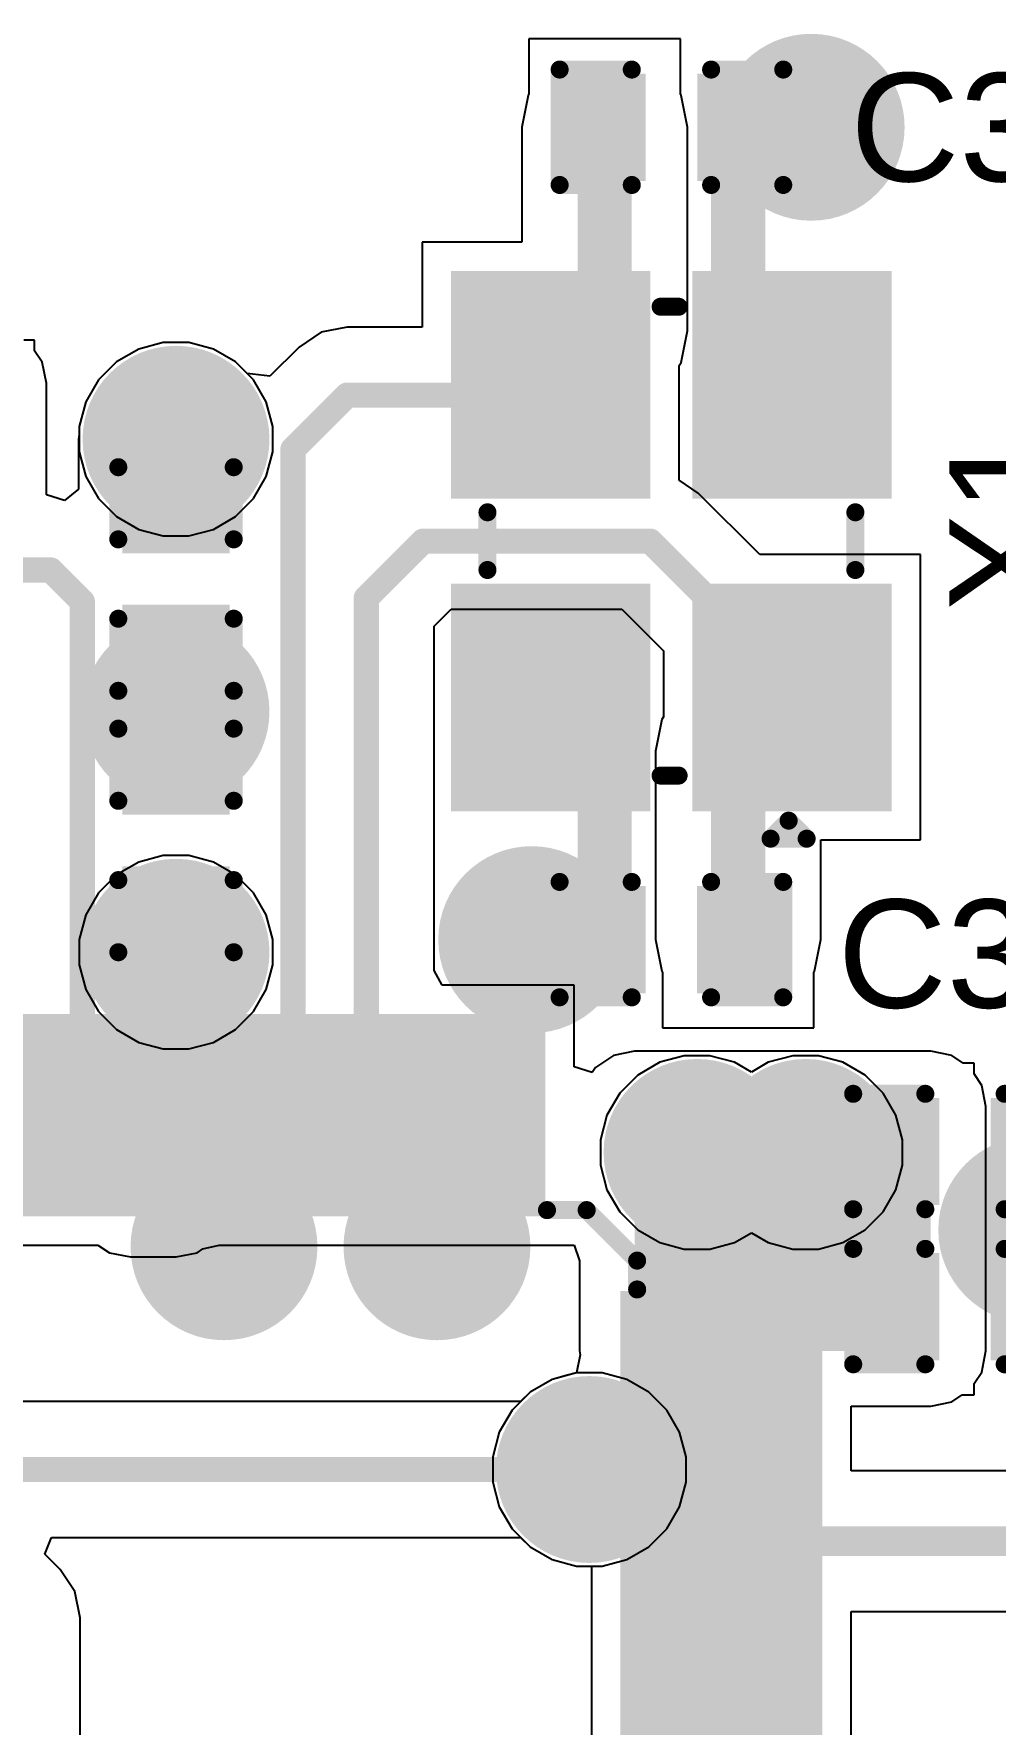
# Model space of a CAD drawing. Header units: inches. Extents: x -0.14 to 3.84, y -0.14 to 3.05.
# Drawn here: x 2.8303 to 3.0969, y 0.7752 to 1.2439 of the extents above; entities that cross this region are included whole.
import ezdxf

# ---------------------------------------------------------------- set-up
doc = ezdxf.new("R2010")
doc.units = ezdxf.units.IN
doc.header["$MEASUREMENT"] = 0
for name, color, linetype in [('Bottom Layer', 5, 'Continuous'), ('Bottom Solder', 6, 'Continuous'), ('Ground Layer', 76, 'Continuous'), ('Power Layer', 16, 'Continuous'), ('Top Layer', 1, 'Continuous'), ('Top Overlay', 2, 'Continuous'), ('Top Paste', 8, 'Continuous'), ('Top Solder', 216, 'Continuous'), ('Via Holes', 16, 'Continuous')]:
    doc.layers.add(name, color=color, linetype=linetype)
doc.styles.add('Arial', font='', dxfattribs={"height": 0.2})
doc.styles.get('Arial').set_extended_font_data('Arial')

# ---------------------------------------------------------------- blocks, each defined once
blk = doc.blocks.new('48_LQFP__7_7__6')
at = {"layer": 'Top Layer'}
for points in [[(-0.02323, 0.19134), (-0.02323, 0.14331), (-0.03583, 0.14331), (-0.03583, 0.19134)], [(-0.00354, 0.19134), (-0.00354, 0.14331), (-0.01614, 0.14331), (-0.01614, 0.19134)], [(0.01614, 0.19134), (0.01614, 0.14331), (0.00354, 0.14331), (0.00354, 0.19134)], [(0.03583, 0.19134), (0.03583, 0.14331), (0.02323, 0.14331), (0.02323, 0.19134)], [(0.05551, 0.19134), (0.05551, 0.14331), (0.04291, 0.14331), (0.04291, 0.19134)], [(0.0752, 0.19134), (0.0752, 0.14331), (0.0626, 0.14331), (0.0626, 0.19134)], [(0.09488, 0.19134), (0.09488, 0.14331), (0.08228, 0.14331), (0.08228, 0.19134)], [(0.11457, 0.19134), (0.11457, 0.14331), (0.10197, 0.14331), (0.10197, 0.19134)], [(0.19134, 0.11457), (0.19134, 0.10197), (0.14331, 0.10197), (0.14331, 0.11457)], [(0.19134, 0.09488), (0.19134, 0.08228), (0.14331, 0.08228), (0.14331, 0.09488)], [(0.19134, 0.0752), (0.19134, 0.0626), (0.14331, 0.0626), (0.14331, 0.0752)], [(0.19134, 0.05551), (0.19134, 0.04291), (0.14331, 0.04291), (0.14331, 0.05551)], [(0.19134, 0.03583), (0.19134, 0.02323), (0.14331, 0.02323), (0.14331, 0.03583)], [(0.19134, 0.01614), (0.19134, 0.00354), (0.14331, 0.00354), (0.14331, 0.01614)]]:
    blk.add_hatch(color=1, dxfattribs=at).paths.add_polyline_path(points)
at = {"layer": 'Top Paste'}
for points in [[(-0.02323, 0.19134), (-0.02323, 0.14331), (-0.03583, 0.14331), (-0.03583, 0.19134)], [(-0.00354, 0.19134), (-0.00354, 0.14331), (-0.01614, 0.14331), (-0.01614, 0.19134)], [(0.01614, 0.19134), (0.01614, 0.14331), (0.00354, 0.14331), (0.00354, 0.19134)], [(0.03583, 0.19134), (0.03583, 0.14331), (0.02323, 0.14331), (0.02323, 0.19134)], [(0.05551, 0.19134), (0.05551, 0.14331), (0.04291, 0.14331), (0.04291, 0.19134)], [(0.0752, 0.19134), (0.0752, 0.14331), (0.0626, 0.14331), (0.0626, 0.19134)], [(0.09488, 0.19134), (0.09488, 0.14331), (0.08228, 0.14331), (0.08228, 0.19134)], [(0.11457, 0.19134), (0.11457, 0.14331), (0.10197, 0.14331), (0.10197, 0.19134)], [(0.19134, 0.11457), (0.19134, 0.10197), (0.14331, 0.10197), (0.14331, 0.11457)], [(0.19134, 0.09488), (0.19134, 0.08228), (0.14331, 0.08228), (0.14331, 0.09488)], [(0.19134, 0.0752), (0.19134, 0.0626), (0.14331, 0.0626), (0.14331, 0.0752)], [(0.19134, 0.05551), (0.19134, 0.04291), (0.14331, 0.04291), (0.14331, 0.05551)], [(0.19134, 0.03583), (0.19134, 0.02323), (0.14331, 0.02323), (0.14331, 0.03583)], [(0.19134, 0.01614), (0.19134, 0.00354), (0.14331, 0.00354), (0.14331, 0.01614)]]:
    blk.add_hatch(color=8, dxfattribs=at).paths.add_polyline_path(points)
at = {"layer": 'Top Solder'}
for points in [[(-0.01923, 0.19534), (-0.01923, 0.13931), (-0.03983, 0.13931), (-0.03983, 0.19534)], [(0.00046, 0.19534), (0.00046, 0.13931), (-0.02014, 0.13931), (-0.02014, 0.19534)], [(0.02014, 0.19534), (0.02014, 0.13931), (-0.00046, 0.13931), (-0.00046, 0.19534)], [(0.03983, 0.19534), (0.03983, 0.13931), (0.01923, 0.13931), (0.01923, 0.19534)], [(0.05951, 0.19534), (0.05951, 0.13931), (0.03891, 0.13931), (0.03891, 0.19534)], [(0.0792, 0.19534), (0.0792, 0.13931), (0.0586, 0.13931), (0.0586, 0.19534)], [(0.09888, 0.19534), (0.09888, 0.13931), (0.07828, 0.13931), (0.07828, 0.19534)], [(0.11857, 0.19534), (0.11857, 0.13931), (0.09797, 0.13931), (0.09797, 0.19534)], [(0.19534, 0.11857), (0.19534, 0.09797), (0.13931, 0.09797), (0.13931, 0.11857)], [(0.19534, 0.09888), (0.19534, 0.07828), (0.13931, 0.07828), (0.13931, 0.09888)], [(0.19534, 0.0792), (0.19534, 0.0586), (0.13931, 0.0586), (0.13931, 0.0792)], [(0.19534, 0.05951), (0.19534, 0.03891), (0.13931, 0.03891), (0.13931, 0.05951)], [(0.19534, 0.03983), (0.19534, 0.01923), (0.13931, 0.01923), (0.13931, 0.03983)], [(0.19534, 0.02014), (0.19534, -0.00046), (0.13931, -0.00046), (0.13931, 0.02014)], [(0.19534, 0.00046), (0.19534, -0.02014), (0.13931, -0.02014), (0.13931, 0.00046)]]:
    blk.add_hatch(color=216, dxfattribs=at).paths.add_polyline_path(points)
at = {"layer": 'Top Overlay', "const_width": 0.005}
for points in [[(0.119, 0.141), (0.13, 0.141)], [(0.13, 0.141), (0.144, 0.127)], [(0.144, 0.119), (0.144, 0.127)]]:
    blk.add_lwpolyline(points, dxfattribs=at)
at = {"layer": 'Top Overlay', "const_width": 0.0025}
for points in [[(0.11775, 0.141, 1), (0.12025, 0.141, 1)], [(0.12875, 0.141, 1), (0.13125, 0.141, 1)], [(0.12875, 0.141, 1), (0.13125, 0.141, 1)], [(0.14275, 0.127, 1), (0.14525, 0.127, 1)], [(0.14275, 0.127, 1), (0.14525, 0.127, 1)], [(0.14275, 0.119, 1), (0.14525, 0.119, 1)]]:
    blk.add_lwpolyline(points, format="xyb", close=True, dxfattribs=at)
blk = doc.blocks.new('S3224576121060__22')
at = {"layer": 'Top Layer'}
for points in [[(-0.07087, 0.05709), (-0.01575, 0.05709), (-0.01575, 0.00984), (-0.07087, 0.00984)], [(0.01575, 0.05709), (0.07087, 0.05709), (0.07087, 0.00984), (0.01575, 0.00984)], [(-0.07087, -0.00984), (-0.01575, -0.00984), (-0.01575, -0.05709), (-0.07087, -0.05709)], [(0.01575, -0.00984), (0.07087, -0.00984), (0.07087, -0.05709), (0.01575, -0.05709)]]:
    blk.add_hatch(color=1, dxfattribs=at).paths.add_polyline_path(points)
at = {"layer": 'Top Paste'}
for points in [[(-0.07087, 0.05709), (-0.01575, 0.05709), (-0.01575, 0.00984), (-0.07087, 0.00984)], [(0.01575, 0.05709), (0.07087, 0.05709), (0.07087, 0.00984), (0.01575, 0.00984)], [(-0.07087, -0.00984), (-0.01575, -0.00984), (-0.01575, -0.05709), (-0.07087, -0.05709)], [(0.01575, -0.00984), (0.07087, -0.00984), (0.07087, -0.05709), (0.01575, -0.05709)]]:
    blk.add_hatch(color=8, dxfattribs=at).paths.add_polyline_path(points)
at = {"layer": 'Top Solder'}
for points in [[(-0.07487, 0.06109), (-0.01175, 0.06109), (-0.01175, 0.00584), (-0.07487, 0.00584)], [(0.01175, 0.06109), (0.07487, 0.06109), (0.07487, 0.00584), (0.01175, 0.00584)], [(-0.07487, -0.00584), (-0.01175, -0.00584), (-0.01175, -0.06109), (-0.07487, -0.06109)], [(0.01175, -0.00584), (0.07487, -0.00584), (0.07487, -0.06109), (0.01175, -0.06109)]]:
    blk.add_hatch(color=216, dxfattribs=at).paths.add_polyline_path(points)
at = {"layer": 'Top Overlay', "const_width": 0.005}
for points in [[(-0.008, 0.051), (0.008, 0.051)], [(-0.065, 0.003), (-0.065, -0.002)], [(0.065, 0.003), (0.065, -0.002)], [(-0.0825, -0.0275), (-0.0825, -0.0375)], [(-0.0825, -0.0275), (-0.0775, -0.0325)], [(-0.0775, -0.0325), (-0.0825, -0.0375)], [(-0.008, -0.051), (0.008, -0.051)]]:
    blk.add_lwpolyline(points, dxfattribs=at)
at = {"layer": 'Top Overlay', "const_width": 0.0025}
for points in [[(-0.00925, 0.051, 1), (-0.00675, 0.051, 1)], [(0.00675, 0.051, 1), (0.00925, 0.051, 1)], [(-0.06625, 0.003, 1), (-0.06375, 0.003, 1)], [(0.06375, 0.003, 1), (0.06625, 0.003, 1)], [(-0.06625, -0.002, 1), (-0.06375, -0.002, 1)], [(0.06375, -0.002, 1), (0.06625, -0.002, 1)], [(-0.08375, -0.0275, 1), (-0.08125, -0.0275, 1)], [(-0.08375, -0.0275, 1), (-0.08125, -0.0275, 1)], [(-0.07875, -0.0325, 1), (-0.07625, -0.0325, 1)], [(-0.07875, -0.0325, 1), (-0.07625, -0.0325, 1)], [(-0.08375, -0.0375, 1), (-0.08125, -0.0375, 1)], [(-0.08375, -0.0375, 1), (-0.08125, -0.0375, 1)], [(-0.00925, -0.051, 1), (-0.00675, -0.051, 1)], [(0.00675, -0.051, 1), (0.00925, -0.051, 1)]]:
    blk.add_lwpolyline(points, format="xyb", close=True, dxfattribs=at)
blk = doc.blocks.new('C___0402_135')
at = {"layer": 'Top Layer'}
for points in [[(-0.0275, -0.0125), (-0.0275, 0.0125), (-0.0095, 0.0125), (-0.0095, -0.0125)], [(0.0095, -0.0125), (0.0095, 0.0125), (0.0275, 0.0125), (0.0275, -0.0125)]]:
    blk.add_hatch(color=1, dxfattribs=at).paths.add_polyline_path(points)
at = {"layer": 'Top Paste'}
for points in [[(-0.0275, -0.0125), (-0.0275, 0.0125), (-0.0095, 0.0125), (-0.0095, -0.0125)], [(0.0095, -0.0125), (0.0095, 0.0125), (0.0275, 0.0125), (0.0275, -0.0125)]]:
    blk.add_hatch(color=8, dxfattribs=at).paths.add_polyline_path(points)
at = {"layer": 'Top Solder'}
for points in [[(-0.02986, -0.01486), (-0.02986, 0.01486), (-0.00714, 0.01486), (-0.00714, -0.01486)], [(0.00714, -0.01486), (0.00714, 0.01486), (0.02986, 0.01486), (0.02986, -0.01486)]]:
    blk.add_hatch(color=216, dxfattribs=at).paths.add_polyline_path(points)
at = {"layer": 'Top Overlay', "const_width": 0.005}
for points in [[(-0.011, 0.016), (-0.031, 0.016)], [(-0.031, 0.016), (-0.031, -0.016)], [(0.031, 0.016), (0.011, 0.016)], [(0.031, 0.016), (0.031, -0.016)], [(-0.011, -0.016), (-0.031, -0.016)], [(0.031, -0.016), (0.011, -0.016)]]:
    blk.add_lwpolyline(points, dxfattribs=at)
at = {"layer": 'Top Overlay', "const_width": 0.0025}
for points in [[(-0.03225, 0.016, 1), (-0.02975, 0.016, 1)], [(-0.03225, 0.016, 1), (-0.02975, 0.016, 1)], [(-0.01225, 0.016, 1), (-0.00975, 0.016, 1)], [(0.00975, 0.016, 1), (0.01225, 0.016, 1)], [(0.02975, 0.016, 1), (0.03225, 0.016, 1)], [(0.02975, 0.016, 1), (0.03225, 0.016, 1)], [(-0.03225, -0.016, 1), (-0.02975, -0.016, 1)], [(-0.03225, -0.016, 1), (-0.02975, -0.016, 1)], [(-0.01225, -0.016, 1), (-0.00975, -0.016, 1)], [(0.00975, -0.016, 1), (0.01225, -0.016, 1)], [(0.02975, -0.016, 1), (0.03225, -0.016, 1)], [(0.02975, -0.016, 1), (0.03225, -0.016, 1)]]:
    blk.add_lwpolyline(points, format="xyb", close=True, dxfattribs=at)
blk = doc.blocks.new('C___0402_136')
at = {"layer": 'Top Layer'}
for points in [[(-0.0275, -0.0125), (-0.0275, 0.0125), (-0.0095, 0.0125), (-0.0095, -0.0125)], [(0.0095, -0.0125), (0.0095, 0.0125), (0.0275, 0.0125), (0.0275, -0.0125)]]:
    blk.add_hatch(color=1, dxfattribs=at).paths.add_polyline_path(points)
at = {"layer": 'Top Paste'}
for points in [[(-0.0275, -0.0125), (-0.0275, 0.0125), (-0.0095, 0.0125), (-0.0095, -0.0125)], [(0.0095, -0.0125), (0.0095, 0.0125), (0.0275, 0.0125), (0.0275, -0.0125)]]:
    blk.add_hatch(color=8, dxfattribs=at).paths.add_polyline_path(points)
at = {"layer": 'Top Solder'}
for points in [[(-0.02986, -0.01486), (-0.02986, 0.01486), (-0.00714, 0.01486), (-0.00714, -0.01486)], [(0.00714, -0.01486), (0.00714, 0.01486), (0.02986, 0.01486), (0.02986, -0.01486)]]:
    blk.add_hatch(color=216, dxfattribs=at).paths.add_polyline_path(points)
at = {"layer": 'Top Overlay', "const_width": 0.005}
for points in [[(-0.031, 0.016), (-0.011, 0.016)], [(-0.031, -0.016), (-0.031, 0.016)], [(0.011, 0.016), (0.031, 0.016)], [(0.031, -0.016), (0.031, 0.016)], [(-0.031, -0.016), (-0.011, -0.016)], [(0.011, -0.016), (0.031, -0.016)]]:
    blk.add_lwpolyline(points, dxfattribs=at)
at = {"layer": 'Top Overlay', "const_width": 0.0025}
for points in [[(-0.03225, 0.016, 1), (-0.02975, 0.016, 1)], [(-0.03225, 0.016, 1), (-0.02975, 0.016, 1)], [(-0.01225, 0.016, 1), (-0.00975, 0.016, 1)], [(0.00975, 0.016, 1), (0.01225, 0.016, 1)], [(0.02975, 0.016, 1), (0.03225, 0.016, 1)], [(0.02975, 0.016, 1), (0.03225, 0.016, 1)], [(-0.03225, -0.016, 1), (-0.02975, -0.016, 1)], [(-0.03225, -0.016, 1), (-0.02975, -0.016, 1)], [(-0.01225, -0.016, 1), (-0.00975, -0.016, 1)], [(0.00975, -0.016, 1), (0.01225, -0.016, 1)], [(0.02975, -0.016, 1), (0.03225, -0.016, 1)], [(0.02975, -0.016, 1), (0.03225, -0.016, 1)]]:
    blk.add_lwpolyline(points, format="xyb", close=True, dxfattribs=at)
blk = doc.blocks.new('C___0402_139')
at = {"layer": 'Top Layer'}
for points in [[(-0.0275, -0.0125), (-0.0275, 0.0125), (-0.0095, 0.0125), (-0.0095, -0.0125)], [(0.0095, -0.0125), (0.0095, 0.0125), (0.0275, 0.0125), (0.0275, -0.0125)]]:
    blk.add_hatch(color=1, dxfattribs=at).paths.add_polyline_path(points)
at = {"layer": 'Top Paste'}
for points in [[(-0.0275, -0.0125), (-0.0275, 0.0125), (-0.0095, 0.0125), (-0.0095, -0.0125)], [(0.0095, -0.0125), (0.0095, 0.0125), (0.0275, 0.0125), (0.0275, -0.0125)]]:
    blk.add_hatch(color=8, dxfattribs=at).paths.add_polyline_path(points)
at = {"layer": 'Top Solder'}
for points in [[(-0.02986, -0.01486), (-0.02986, 0.01486), (-0.00714, 0.01486), (-0.00714, -0.01486)], [(0.00714, -0.01486), (0.00714, 0.01486), (0.02986, 0.01486), (0.02986, -0.01486)]]:
    blk.add_hatch(color=216, dxfattribs=at).paths.add_polyline_path(points)
at = {"layer": 'Top Overlay', "const_width": 0.005}
for points in [[(-0.031, -0.016), (-0.031, 0.016)], [(-0.011, 0.016), (-0.031, 0.016)], [(0.031, 0.016), (0.011, 0.016)], [(0.031, -0.016), (0.031, 0.016)], [(-0.011, -0.016), (-0.031, -0.016)], [(0.031, -0.016), (0.011, -0.016)]]:
    blk.add_lwpolyline(points, dxfattribs=at)
at = {"layer": 'Top Overlay', "const_width": 0.0025}
for points in [[(-0.03225, 0.016, 1), (-0.02975, 0.016, 1)], [(-0.03225, 0.016, 1), (-0.02975, 0.016, 1)], [(-0.01225, 0.016, 1), (-0.00975, 0.016, 1)], [(0.00975, 0.016, 1), (0.01225, 0.016, 1)], [(0.02975, 0.016, 1), (0.03225, 0.016, 1)], [(0.02975, 0.016, 1), (0.03225, 0.016, 1)], [(-0.03225, -0.016, 1), (-0.02975, -0.016, 1)], [(-0.03225, -0.016, 1), (-0.02975, -0.016, 1)], [(-0.01225, -0.016, 1), (-0.00975, -0.016, 1)], [(0.00975, -0.016, 1), (0.01225, -0.016, 1)], [(0.02975, -0.016, 1), (0.03225, -0.016, 1)], [(0.02975, -0.016, 1), (0.03225, -0.016, 1)]]:
    blk.add_lwpolyline(points, format="xyb", close=True, dxfattribs=at)
blk = doc.blocks.new('C___0402_140')
at = {"layer": 'Top Layer'}
for points in [[(-0.0275, -0.0125), (-0.0275, 0.0125), (-0.0095, 0.0125), (-0.0095, -0.0125)], [(0.0095, -0.0125), (0.0095, 0.0125), (0.0275, 0.0125), (0.0275, -0.0125)]]:
    blk.add_hatch(color=1, dxfattribs=at).paths.add_polyline_path(points)
at = {"layer": 'Top Paste'}
for points in [[(-0.0275, -0.0125), (-0.0275, 0.0125), (-0.0095, 0.0125), (-0.0095, -0.0125)], [(0.0095, -0.0125), (0.0095, 0.0125), (0.0275, 0.0125), (0.0275, -0.0125)]]:
    blk.add_hatch(color=8, dxfattribs=at).paths.add_polyline_path(points)
at = {"layer": 'Top Solder'}
for points in [[(-0.02986, -0.01486), (-0.02986, 0.01486), (-0.00714, 0.01486), (-0.00714, -0.01486)], [(0.00714, -0.01486), (0.00714, 0.01486), (0.02986, 0.01486), (0.02986, -0.01486)]]:
    blk.add_hatch(color=216, dxfattribs=at).paths.add_polyline_path(points)
at = {"layer": 'Top Overlay', "const_width": 0.005}
for points in [[(-0.031, 0.016), (-0.011, 0.016)], [(-0.031, 0.016), (-0.031, -0.016)], [(0.011, 0.016), (0.031, 0.016)], [(0.031, 0.016), (0.031, -0.016)], [(-0.031, -0.016), (-0.011, -0.016)], [(0.011, -0.016), (0.031, -0.016)]]:
    blk.add_lwpolyline(points, dxfattribs=at)
at = {"layer": 'Top Overlay', "const_width": 0.0025}
for points in [[(-0.03225, 0.016, 1), (-0.02975, 0.016, 1)], [(-0.03225, 0.016, 1), (-0.02975, 0.016, 1)], [(-0.01225, 0.016, 1), (-0.00975, 0.016, 1)], [(0.00975, 0.016, 1), (0.01225, 0.016, 1)], [(0.02975, 0.016, 1), (0.03225, 0.016, 1)], [(0.02975, 0.016, 1), (0.03225, 0.016, 1)], [(-0.03225, -0.016, 1), (-0.02975, -0.016, 1)], [(-0.03225, -0.016, 1), (-0.02975, -0.016, 1)], [(-0.01225, -0.016, 1), (-0.00975, -0.016, 1)], [(0.00975, -0.016, 1), (0.01225, -0.016, 1)], [(0.02975, -0.016, 1), (0.03225, -0.016, 1)], [(0.02975, -0.016, 1), (0.03225, -0.016, 1)]]:
    blk.add_lwpolyline(points, format="xyb", close=True, dxfattribs=at)
blk = doc.blocks.new('C___0402_141')
at = {"layer": 'Top Layer'}
for points in [[(-0.0275, -0.0125), (-0.0275, 0.0125), (-0.0095, 0.0125), (-0.0095, -0.0125)], [(0.0095, -0.0125), (0.0095, 0.0125), (0.0275, 0.0125), (0.0275, -0.0125)]]:
    blk.add_hatch(color=1, dxfattribs=at).paths.add_polyline_path(points)
at = {"layer": 'Top Paste'}
for points in [[(-0.0275, -0.0125), (-0.0275, 0.0125), (-0.0095, 0.0125), (-0.0095, -0.0125)], [(0.0095, -0.0125), (0.0095, 0.0125), (0.0275, 0.0125), (0.0275, -0.0125)]]:
    blk.add_hatch(color=8, dxfattribs=at).paths.add_polyline_path(points)
at = {"layer": 'Top Solder'}
for points in [[(-0.02986, -0.01486), (-0.02986, 0.01486), (-0.00714, 0.01486), (-0.00714, -0.01486)], [(0.00714, -0.01486), (0.00714, 0.01486), (0.02986, 0.01486), (0.02986, -0.01486)]]:
    blk.add_hatch(color=216, dxfattribs=at).paths.add_polyline_path(points)
at = {"layer": 'Top Overlay', "const_width": 0.005}
for points in [[(-0.031, 0.016), (-0.031, -0.016)], [(-0.011, 0.016), (-0.031, 0.016)], [(0.031, 0.016), (0.011, 0.016)], [(0.031, 0.016), (0.031, -0.016)], [(-0.011, -0.016), (-0.031, -0.016)], [(0.031, -0.016), (0.011, -0.016)]]:
    blk.add_lwpolyline(points, dxfattribs=at)
at = {"layer": 'Top Overlay', "const_width": 0.0025}
for points in [[(-0.03225, 0.016, 1), (-0.02975, 0.016, 1)], [(-0.03225, 0.016, 1), (-0.02975, 0.016, 1)], [(-0.01225, 0.016, 1), (-0.00975, 0.016, 1)], [(0.00975, 0.016, 1), (0.01225, 0.016, 1)], [(0.02975, 0.016, 1), (0.03225, 0.016, 1)], [(0.02975, 0.016, 1), (0.03225, 0.016, 1)], [(-0.03225, -0.016, 1), (-0.02975, -0.016, 1)], [(-0.03225, -0.016, 1), (-0.02975, -0.016, 1)], [(-0.01225, -0.016, 1), (-0.00975, -0.016, 1)], [(0.00975, -0.016, 1), (0.01225, -0.016, 1)], [(0.02975, -0.016, 1), (0.03225, -0.016, 1)], [(0.02975, -0.016, 1), (0.03225, -0.016, 1)]]:
    blk.add_lwpolyline(points, format="xyb", close=True, dxfattribs=at)
blk = doc.blocks.new('C___0402_142')
at = {"layer": 'Top Layer'}
for points in [[(-0.0275, -0.0125), (-0.0275, 0.0125), (-0.0095, 0.0125), (-0.0095, -0.0125)], [(0.0095, -0.0125), (0.0095, 0.0125), (0.0275, 0.0125), (0.0275, -0.0125)]]:
    blk.add_hatch(color=1, dxfattribs=at).paths.add_polyline_path(points)
at = {"layer": 'Top Paste'}
for points in [[(-0.0275, -0.0125), (-0.0275, 0.0125), (-0.0095, 0.0125), (-0.0095, -0.0125)], [(0.0095, -0.0125), (0.0095, 0.0125), (0.0275, 0.0125), (0.0275, -0.0125)]]:
    blk.add_hatch(color=8, dxfattribs=at).paths.add_polyline_path(points)
at = {"layer": 'Top Solder'}
for points in [[(-0.02986, -0.01486), (-0.02986, 0.01486), (-0.00714, 0.01486), (-0.00714, -0.01486)], [(0.00714, -0.01486), (0.00714, 0.01486), (0.02986, 0.01486), (0.02986, -0.01486)]]:
    blk.add_hatch(color=216, dxfattribs=at).paths.add_polyline_path(points)
at = {"layer": 'Top Overlay', "const_width": 0.005}
for points in [[(-0.031, 0.016), (-0.031, -0.016)], [(-0.011, 0.016), (-0.031, 0.016)], [(0.031, 0.016), (0.011, 0.016)], [(0.031, 0.016), (0.031, -0.016)], [(-0.011, -0.016), (-0.031, -0.016)], [(0.031, -0.016), (0.011, -0.016)]]:
    blk.add_lwpolyline(points, dxfattribs=at)
at = {"layer": 'Top Overlay', "const_width": 0.0025}
for points in [[(-0.03225, 0.016, 1), (-0.02975, 0.016, 1)], [(-0.03225, 0.016, 1), (-0.02975, 0.016, 1)], [(-0.01225, 0.016, 1), (-0.00975, 0.016, 1)], [(0.00975, 0.016, 1), (0.01225, 0.016, 1)], [(0.02975, 0.016, 1), (0.03225, 0.016, 1)], [(0.02975, 0.016, 1), (0.03225, 0.016, 1)], [(-0.03225, -0.016, 1), (-0.02975, -0.016, 1)], [(-0.03225, -0.016, 1), (-0.02975, -0.016, 1)], [(-0.01225, -0.016, 1), (-0.00975, -0.016, 1)], [(0.00975, -0.016, 1), (0.01225, -0.016, 1)], [(0.02975, -0.016, 1), (0.03225, -0.016, 1)], [(0.02975, -0.016, 1), (0.03225, -0.016, 1)]]:
    blk.add_lwpolyline(points, format="xyb", close=True, dxfattribs=at)

msp = doc.modelspace()

# ---------------------------------------------------------------- hatches: boundary and pattern name
at = {"layer": 'Bottom Layer'}
h = msp.add_hatch(color=5, dxfattribs=at)
edge = h.paths.add_edge_path()
edge.add_arc((3.04585, 1.218), 0.01181, 0, 360)
h = msp.add_hatch(color=5, dxfattribs=at)
edge = h.paths.add_edge_path()
edge.add_arc((2.86974, 1.13149), 0.01181, 0, 360)
h = msp.add_hatch(color=5, dxfattribs=at)
edge = h.paths.add_edge_path()
edge.add_arc((2.86974, 1.056), 0.01181, 0, 360)
h = msp.add_hatch(color=5, dxfattribs=at)
edge = h.paths.add_edge_path()
edge.add_arc((2.96836, 0.99275), 0.01181, 0, 360)
h = msp.add_hatch(color=5, dxfattribs=at)
edge = h.paths.add_edge_path()
edge.add_arc((2.86974, 0.98925), 0.01181, 0, 360)
h = msp.add_hatch(color=5, dxfattribs=at)
edge = h.paths.add_edge_path()
edge.add_arc((3.01421, 0.93375), 0.01181, 0, 360)
h = msp.add_hatch(color=5, dxfattribs=at)
edge = h.paths.add_edge_path()
edge.add_arc((3.04432, 0.93375), 0.01181, 0, 360)
h = msp.add_hatch(color=5, dxfattribs=at)
edge = h.paths.add_edge_path()
edge.add_arc((3.10701, 0.91224), 0.01181, 0, 360)
h = msp.add_hatch(color=5, dxfattribs=at)
edge = h.paths.add_edge_path()
edge.add_arc((2.88304, 0.90759), 0.01181, 0, 360)
h = msp.add_hatch(color=5, dxfattribs=at)
edge = h.paths.add_edge_path()
edge.add_arc((2.94209, 0.90759), 0.01181, 0, 360)
h = msp.add_hatch(color=5, dxfattribs=at)
edge = h.paths.add_edge_path()
edge.add_arc((2.98435, 0.84583), 0.01181, 0, 360)
at = {"layer": 'Bottom Solder'}
h = msp.add_hatch(color=6, dxfattribs=at)
edge = h.paths.add_edge_path()
edge.add_arc((3.04585, 1.218), 0.01581, 0, 360)
h = msp.add_hatch(color=6, dxfattribs=at)
edge = h.paths.add_edge_path()
edge.add_arc((2.86974, 1.13149), 0.01581, 0, 360)
h = msp.add_hatch(color=6, dxfattribs=at)
edge = h.paths.add_edge_path()
edge.add_arc((2.86974, 1.056), 0.01581, 0, 360)
h = msp.add_hatch(color=6, dxfattribs=at)
edge = h.paths.add_edge_path()
edge.add_arc((2.96836, 0.99275), 0.01581, 0, 360)
h = msp.add_hatch(color=6, dxfattribs=at)
edge = h.paths.add_edge_path()
edge.add_arc((2.86974, 0.98925), 0.01581, 0, 360)
h = msp.add_hatch(color=6, dxfattribs=at)
edge = h.paths.add_edge_path()
edge.add_arc((3.01421, 0.93375), 0.01581, 0, 360)
h = msp.add_hatch(color=6, dxfattribs=at)
edge = h.paths.add_edge_path()
edge.add_arc((3.04432, 0.93375), 0.01581, 0, 360)
h = msp.add_hatch(color=6, dxfattribs=at)
edge = h.paths.add_edge_path()
edge.add_arc((3.10701, 0.91224), 0.01581, 0, 360)
h = msp.add_hatch(color=6, dxfattribs=at)
edge = h.paths.add_edge_path()
edge.add_arc((2.88304, 0.90759), 0.01581, 0, 360)
h = msp.add_hatch(color=6, dxfattribs=at)
edge = h.paths.add_edge_path()
edge.add_arc((2.94209, 0.90759), 0.01581, 0, 360)
h = msp.add_hatch(color=6, dxfattribs=at)
edge = h.paths.add_edge_path()
edge.add_arc((2.98435, 0.84583), 0.01581, 0, 360)
at = {"layer": 'Ground Layer'}
h = msp.add_hatch(color=76, dxfattribs=at)
edge = h.paths.add_edge_path()
edge.add_arc((2.86974, 1.13149), 0.02591, 0, 360)
h = msp.add_hatch(color=76, dxfattribs=at)
edge = h.paths.add_edge_path()
edge.add_arc((2.86974, 0.98925), 0.02591, 0, 360)
h = msp.add_hatch(color=76, dxfattribs=at)
edge = h.paths.add_edge_path()
edge.add_arc((3.01421, 0.93375), 0.02591, 0, 360)
h = msp.add_hatch(color=76, dxfattribs=at)
edge = h.paths.add_edge_path()
edge.add_arc((3.04432, 0.93375), 0.02591, 0, 360)
h = msp.add_hatch(color=76, dxfattribs=at)
edge = h.paths.add_edge_path()
edge.add_arc((2.98435, 0.84583), 0.02591, 0, 360)
at = {"layer": 'Power Layer'}
h = msp.add_hatch(color=16, dxfattribs=at)
edge = h.paths.add_edge_path()
edge.add_arc((3.04585, 1.218), 0.02591, 0, 360)
h = msp.add_hatch(color=16, dxfattribs=at)
edge = h.paths.add_edge_path()
edge.add_arc((2.86974, 1.056), 0.02591, 0, 360)
h = msp.add_hatch(color=16, dxfattribs=at)
edge = h.paths.add_edge_path()
edge.add_arc((2.96836, 0.99275), 0.02591, 0, 360)
h = msp.add_hatch(color=16, dxfattribs=at)
edge = h.paths.add_edge_path()
edge.add_arc((3.10701, 0.91224), 0.02591, 0, 360)
h = msp.add_hatch(color=16, dxfattribs=at)
edge = h.paths.add_edge_path()
edge.add_arc((2.88304, 0.90759), 0.02591, 0, 360)
h = msp.add_hatch(color=16, dxfattribs=at)
edge = h.paths.add_edge_path()
edge.add_arc((2.94209, 0.90759), 0.02591, 0, 360)
h = msp.add_hatch(color=16, dxfattribs=at)
edge = h.paths.add_edge_path()
edge.add_arc((2.98435, 0.84583), 0.02591, 0, 360)
at = {"layer": 'Top Layer'}
for points in [[(3.01661, 1.22978), (3.01661, 1.20623), (3.04585, 1.20623), (3.04585, 1.22978)], [(2.85797, 1.10224), (2.88152, 1.10224), (2.88152, 1.13149), (2.85797, 1.13149)], [(2.85724, 1.02975), (2.88224, 1.02975), (2.88224, 1.08324), (2.85724, 1.08324)], [(2.86974, 0.92005), (2.86974, 1.01075), (2.85714, 1.01075), (2.85714, 0.92005)], [(2.85724, 0.97654), (2.88224, 0.97654), (2.88224, 1.01075), (2.85724, 1.01075)], [(2.9976, 0.98098), (2.9976, 1.00453), (2.96836, 1.00453), (2.96836, 0.98098)], [(3.079, 0.87872), (3.079, 0.9465), (2.99691, 0.9465), (2.99691, 0.87872)]]:
    msp.add_hatch(color=1, dxfattribs=at).paths.add_polyline_path(points)
h = msp.add_hatch(color=1, dxfattribs=at)
edge = h.paths.add_edge_path()
edge.add_arc((3.04585, 1.218), 0.01181, 0, 360)
h = msp.add_hatch(color=1, dxfattribs=at)
edge = h.paths.add_edge_path()
edge.add_arc((2.86974, 1.13149), 0.01181, 0, 360)
h = msp.add_hatch(color=1, dxfattribs=at)
edge = h.paths.add_edge_path()
edge.add_arc((2.86974, 1.056), 0.01181, 0, 360)
h = msp.add_hatch(color=1, dxfattribs=at)
edge = h.paths.add_edge_path()
edge.add_arc((2.96836, 0.99275), 0.01181, 0, 360)
h = msp.add_hatch(color=1, dxfattribs=at)
edge = h.paths.add_edge_path()
edge.add_arc((2.86974, 0.98925), 0.01181, 0, 360)
h = msp.add_hatch(color=1, dxfattribs=at)
edge = h.paths.add_edge_path()
edge.add_arc((3.01421, 0.93375), 0.01181, 0, 360)
h = msp.add_hatch(color=1, dxfattribs=at)
edge = h.paths.add_edge_path()
edge.add_arc((3.04432, 0.93375), 0.01181, 0, 360)
h = msp.add_hatch(color=1, dxfattribs=at)
edge = h.paths.add_edge_path()
edge.add_arc((3.10701, 0.91224), 0.01181, 0, 360)
h = msp.add_hatch(color=1, dxfattribs=at)
edge = h.paths.add_edge_path()
edge.add_arc((2.88304, 0.90759), 0.01181, 0, 360)
h = msp.add_hatch(color=1, dxfattribs=at)
edge = h.paths.add_edge_path()
edge.add_arc((2.94209, 0.90759), 0.01181, 0, 360)
h = msp.add_hatch(color=1, dxfattribs=at)
edge = h.paths.add_edge_path()
edge.add_arc((2.98435, 0.84583), 0.01181, 0, 360)
at = {"layer": 'Top Solder'}
h = msp.add_hatch(color=216, dxfattribs=at)
edge = h.paths.add_edge_path()
edge.add_arc((3.04585, 1.218), 0.01581, 0, 360)
h = msp.add_hatch(color=216, dxfattribs=at)
edge = h.paths.add_edge_path()
edge.add_arc((2.86974, 1.13149), 0.01581, 0, 360)
h = msp.add_hatch(color=216, dxfattribs=at)
edge = h.paths.add_edge_path()
edge.add_arc((2.86974, 1.056), 0.01581, 0, 360)
h = msp.add_hatch(color=216, dxfattribs=at)
edge = h.paths.add_edge_path()
edge.add_arc((2.96836, 0.99275), 0.01581, 0, 360)
h = msp.add_hatch(color=216, dxfattribs=at)
edge = h.paths.add_edge_path()
edge.add_arc((2.86974, 0.98925), 0.01581, 0, 360)
h = msp.add_hatch(color=216, dxfattribs=at)
edge = h.paths.add_edge_path()
edge.add_arc((3.01421, 0.93375), 0.01581, 0, 360)
h = msp.add_hatch(color=216, dxfattribs=at)
edge = h.paths.add_edge_path()
edge.add_arc((3.04432, 0.93375), 0.01581, 0, 360)
h = msp.add_hatch(color=216, dxfattribs=at)
edge = h.paths.add_edge_path()
edge.add_arc((3.10701, 0.91224), 0.01581, 0, 360)
h = msp.add_hatch(color=216, dxfattribs=at)
edge = h.paths.add_edge_path()
edge.add_arc((2.88304, 0.90759), 0.01581, 0, 360)
h = msp.add_hatch(color=216, dxfattribs=at)
edge = h.paths.add_edge_path()
edge.add_arc((2.94209, 0.90759), 0.01581, 0, 360)
h = msp.add_hatch(color=216, dxfattribs=at)
edge = h.paths.add_edge_path()
edge.add_arc((2.98435, 0.84583), 0.01581, 0, 360)
at = {"layer": 'Via Holes'}
h = msp.add_hatch(color=7, dxfattribs=at)
edge = h.paths.add_edge_path()
edge.add_arc((3.04585, 1.218), 0.00591, 0, 360)
h = msp.add_hatch(color=7, dxfattribs=at)
edge = h.paths.add_edge_path()
edge.add_arc((2.86974, 1.13149), 0.00591, 0, 360)
h = msp.add_hatch(color=7, dxfattribs=at)
edge = h.paths.add_edge_path()
edge.add_arc((2.86974, 1.056), 0.00591, 0, 360)
h = msp.add_hatch(color=7, dxfattribs=at)
edge = h.paths.add_edge_path()
edge.add_arc((2.96836, 0.99275), 0.00591, 0, 360)
h = msp.add_hatch(color=7, dxfattribs=at)
edge = h.paths.add_edge_path()
edge.add_arc((2.86974, 0.98925), 0.00591, 0, 360)
h = msp.add_hatch(color=7, dxfattribs=at)
edge = h.paths.add_edge_path()
edge.add_arc((3.01421, 0.93375), 0.00591, 0, 360)
h = msp.add_hatch(color=7, dxfattribs=at)
edge = h.paths.add_edge_path()
edge.add_arc((3.04432, 0.93375), 0.00591, 0, 360)
h = msp.add_hatch(color=7, dxfattribs=at)
edge = h.paths.add_edge_path()
edge.add_arc((2.88304, 0.90759), 0.00591, 0, 360)
h = msp.add_hatch(color=7, dxfattribs=at)
edge = h.paths.add_edge_path()
edge.add_arc((2.94209, 0.90759), 0.00591, 0, 360)
h = msp.add_hatch(color=7, dxfattribs=at)
edge = h.paths.add_edge_path()
edge.add_arc((2.98435, 0.84583), 0.00591, 0, 360)

# ---------------------------------------------------------------- linework, layer by layer
at = {"layer": 'Bottom Layer'}
for p, q in [((2.86621, 1.1583), (2.85939, 1.15647)), ((2.87327, 1.1583), (2.86621, 1.1583)), ((2.88009, 1.15647), (2.87327, 1.1583)), ((2.85939, 1.15647), (2.85328, 1.15294)), ((2.88621, 1.15294), (2.88009, 1.15647)), ((2.85328, 1.15294), (2.84829, 1.14795)), ((2.8912, 1.14795), (2.88621, 1.15294)), ((2.84829, 1.14795), (2.84476, 1.14184)), ((2.89473, 1.14184), (2.8912, 1.14795)), ((2.84476, 1.14184), (2.84293, 1.13502)), ((2.89655, 1.13502), (2.89473, 1.14184)), ((2.84293, 1.13502), (2.84293, 1.12796)), ((2.89655, 1.12796), (2.89655, 1.13502)), ((2.84293, 1.12796), (2.84476, 1.12114)), ((2.89473, 1.12114), (2.89655, 1.12796)), ((2.84476, 1.12114), (2.84829, 1.11503)), ((2.8912, 1.11503), (2.89473, 1.12114)), ((2.84829, 1.11503), (2.85328, 1.11003)), ((2.88621, 1.11003), (2.8912, 1.11503)), ((2.85328, 1.11003), (2.85939, 1.1065)), ((2.85939, 1.1065), (2.86621, 1.10468)), ((2.87327, 1.10468), (2.88009, 1.1065)), ((2.88009, 1.1065), (2.88621, 1.11003)), ((2.86621, 1.10468), (2.87327, 1.10468)), ((2.85939, 1.01424), (2.85328, 1.01071)), ((2.86621, 1.01606), (2.85939, 1.01424)), ((2.87327, 1.01606), (2.86621, 1.01606)), ((2.88009, 1.01424), (2.87327, 1.01606)), ((2.8862, 1.01071), (2.88009, 1.01424)), ((2.85328, 1.01071), (2.84829, 1.00571)), ((2.8912, 1.00571), (2.8862, 1.01071)), ((2.84829, 1.00571), (2.84476, 0.9996)), ((2.89473, 0.9996), (2.8912, 1.00571)), ((2.84476, 0.9996), (2.84293, 0.99278)), ((2.89655, 0.99278), (2.89473, 0.9996)), ((2.84293, 0.99278), (2.84293, 0.98572)), ((2.89655, 0.98572), (2.89655, 0.99278)), ((2.84293, 0.98572), (2.84476, 0.9789)), ((2.89473, 0.9789), (2.89655, 0.98572)), ((2.84476, 0.9789), (2.84829, 0.97279)), ((2.8912, 0.97279), (2.89473, 0.9789)), ((2.84829, 0.97279), (2.85328, 0.9678)), ((2.8862, 0.9678), (2.8912, 0.97279)), ((2.85328, 0.9678), (2.85939, 0.96427)), ((2.88009, 0.96427), (2.8862, 0.9678)), ((2.85939, 0.96427), (2.86621, 0.96244)), ((2.86621, 0.96244), (2.87327, 0.96244)), ((2.87327, 0.96244), (2.88009, 0.96427)), ((3.00386, 0.95873), (2.99775, 0.9552)), ((3.01068, 0.96056), (3.00386, 0.95873)), ((3.01774, 0.96056), (3.01068, 0.96056)), ((3.02456, 0.95873), (3.01774, 0.96056)), ((3.02927, 0.95602), (3.02456, 0.95873)), ((3.03397, 0.95873), (3.02927, 0.95602)), ((3.04079, 0.96056), (3.03397, 0.95873)), ((3.04785, 0.96056), (3.04079, 0.96056)), ((3.05467, 0.95873), (3.04785, 0.96056)), ((3.06078, 0.9552), (3.05467, 0.95873)), ((2.99775, 0.9552), (2.99276, 0.95021)), ((3.06577, 0.95021), (3.06078, 0.9552)), ((2.99276, 0.95021), (2.98923, 0.9441)), ((3.0693, 0.9441), (3.06577, 0.95021)), ((2.98923, 0.9441), (2.9874, 0.93728)), ((3.07113, 0.93728), (3.0693, 0.9441)), ((2.9874, 0.93728), (2.9874, 0.93022)), ((3.07113, 0.93022), (3.07113, 0.93728)), ((2.9874, 0.93022), (2.98923, 0.9234)), ((3.0693, 0.9234), (3.07113, 0.93022)), ((2.98923, 0.9234), (2.99276, 0.91729)), ((3.06577, 0.91729), (3.0693, 0.9234)), ((2.99276, 0.91729), (2.99775, 0.9123)), ((3.06078, 0.9123), (3.06577, 0.91729)), ((2.99775, 0.9123), (3.00386, 0.90877)), ((3.02456, 0.90877), (3.02927, 0.91148)), ((3.02927, 0.91148), (3.03397, 0.90877)), ((3.05467, 0.90877), (3.06078, 0.9123)), ((3.00386, 0.90877), (3.01068, 0.90694)), ((3.01068, 0.90694), (3.01774, 0.90694)), ((3.01774, 0.90694), (3.02456, 0.90877)), ((3.03397, 0.90877), (3.04079, 0.90694)), ((3.04079, 0.90694), (3.04785, 0.90694)), ((3.04785, 0.90694), (3.05467, 0.90877)), ((2.98082, 0.87264), (2.974, 0.87082)), ((2.98788, 0.87264), (2.98082, 0.87264)), ((2.9947, 0.87082), (2.98788, 0.87264)), ((2.96789, 0.86729), (2.9653, 0.86469)), ((2.974, 0.87082), (2.96789, 0.86729)), ((3.00081, 0.86729), (2.9947, 0.87082)), ((3.00581, 0.86229), (3.00081, 0.86729)), ((2.9653, 0.86469), (2.82493, 0.86469)), ((3.00934, 0.85618), (3.00581, 0.86229)), ((3.01116, 0.84936), (3.00934, 0.85618)), ((3.01116, 0.8423), (3.01116, 0.84936)), ((3.00934, 0.83548), (3.01116, 0.8423)), ((3.00581, 0.82937), (3.00934, 0.83548)), ((2.83332, 0.82235), (2.83524, 0.82697)), ((2.83524, 0.82697), (2.9653, 0.82697)), ((2.9653, 0.82697), (2.96789, 0.82438)), ((3.00081, 0.82438), (3.00581, 0.82937)), ((2.8376, 0.81808), (2.83332, 0.82235)), ((2.96789, 0.82438), (2.974, 0.82085)), ((2.974, 0.82085), (2.98082, 0.81902)), ((2.98788, 0.81902), (2.9947, 0.82085)), ((2.9947, 0.82085), (3.00081, 0.82438)), ((2.84168, 0.81196), (2.8376, 0.81808)), ((2.98082, 0.81902), (2.98788, 0.81902)), ((2.84312, 0.80474), (2.84168, 0.81196)), ((2.84312, 0.67048), (2.84312, 0.80474))]:
    msp.add_line(p, q, dxfattribs=at)
at = {"layer": 'Bottom Layer', "const_width": 0.007}
msp.add_lwpolyline([(2.81712, 0.84583), (2.98435, 0.84583)], dxfattribs=at)
at = {"layer": 'Bottom Layer', "const_width": 0.0035}
msp.add_lwpolyline([(2.9826, 0.84583, 1), (2.9861, 0.84583, 1)], format="xyb", close=True, dxfattribs=at)
at = {"layer": 'Top Layer'}
for p, q in [((3.00961, 1.2425), (2.96761, 1.2425)), ((2.96761, 1.2425), (2.96761, 1.22707)), ((3.00961, 1.22707), (3.00961, 1.2425)), ((2.96742, 1.22678), (2.96567, 1.218)), ((2.96761, 1.22707), (2.96742, 1.22678)), ((3.0098, 1.22678), (3.00961, 1.22707)), ((3.01155, 1.218), (3.0098, 1.22678)), ((2.96567, 1.218), (2.96567, 1.18611)), ((3.01155, 1.16152), (3.01155, 1.218)), ((2.96567, 1.18611), (2.93801, 1.18611)), ((2.93801, 1.18611), (2.93801, 1.16258)), ((2.91718, 1.16258), (2.90996, 1.16115)), ((2.93801, 1.16258), (2.91718, 1.16258)), ((2.8305, 1.159), (2.82754, 1.159)), ((2.8305, 1.15604), (2.8305, 1.159)), ((2.86621, 1.1583), (2.85939, 1.15647)), ((2.87327, 1.1583), (2.86621, 1.1583)), ((2.88009, 1.15647), (2.87327, 1.1583)), ((2.90996, 1.16115), (2.90384, 1.15706)), ((3.0098, 1.15275), (3.01155, 1.16152)), ((2.83263, 1.15285), (2.8305, 1.15604)), ((2.85939, 1.15647), (2.85328, 1.15294)), ((2.88621, 1.15294), (2.88009, 1.15647)), ((2.90384, 1.15706), (2.89577, 1.14899)), ((2.83379, 1.147), (2.83263, 1.15285)), ((2.85328, 1.15294), (2.84829, 1.14795)), ((2.88943, 1.14972), (2.88621, 1.15294)), ((2.89577, 1.14899), (2.88943, 1.14972)), ((3.00926, 1.15193), (3.0098, 1.15275)), ((3.00926, 1.12011), (3.00926, 1.15193)), ((2.83379, 1.11612), (2.83379, 1.147)), ((2.84829, 1.14795), (2.84476, 1.14184)), ((2.84476, 1.14184), (2.84293, 1.13502)), ((2.84293, 1.13502), (2.84293, 1.13279)), ((2.84293, 1.13279), (2.84267, 1.13149)), ((2.84267, 1.13149), (2.84267, 1.11768)), ((2.83879, 1.1145), (2.83379, 1.11612)), ((2.84267, 1.11768), (2.83879, 1.1145)), ((3.01453, 1.11658), (3.00926, 1.12011)), ((3.03162, 1.0995), (3.01453, 1.11658)), ((3.07619, 1.0995), (3.03162, 1.0995)), ((3.07619, 1.02038), (3.07619, 1.0995)), ((2.94136, 1.07968), (2.94606, 1.08438)), ((2.94606, 1.08438), (2.99338, 1.08438)), ((2.99338, 1.08438), (3.00494, 1.07282)), ((2.94136, 0.98417), (2.94136, 1.07968)), ((3.00494, 1.07282), (3.00494, 1.05455)), ((3.00441, 1.05375), (3.00266, 1.04497)), ((3.00494, 1.05455), (3.00441, 1.05375)), ((3.00266, 1.04497), (3.00266, 0.99275)), ((3.04854, 0.99275), (3.04854, 1.02038)), ((3.04854, 1.02038), (3.07619, 1.02038)), ((3.00266, 0.99275), (3.00441, 0.98397)), ((3.0468, 0.98397), (3.04854, 0.99275)), ((2.94357, 0.98009), (2.94136, 0.98417)), ((2.98017, 0.98009), (2.94357, 0.98009)), ((2.98017, 0.95744), (2.98017, 0.98009)), ((3.00441, 0.98397), (3.0046, 0.98368)), ((3.0046, 0.98368), (3.0046, 0.96825)), ((3.0466, 0.98368), (3.0468, 0.98397)), ((3.0466, 0.96825), (3.0466, 0.98368)), ((3.0046, 0.96825), (3.0466, 0.96825)), ((2.99691, 0.96179), (2.99106, 0.96063)), ((3.079, 0.96179), (2.99691, 0.96179)), ((3.08485, 0.96063), (3.079, 0.96179)), ((2.98517, 0.95593), (2.98017, 0.95744)), ((2.98609, 0.95731), (2.98517, 0.95593)), ((2.99106, 0.96063), (2.98609, 0.95731)), ((3.08804, 0.9585), (3.08485, 0.96063)), ((3.091, 0.9585), (3.08804, 0.9585)), ((3.091, 0.95554), (3.091, 0.9585)), ((3.09313, 0.95235), (3.091, 0.95554)), ((3.09429, 0.9465), (3.09313, 0.95235)), ((3.09429, 0.87872), (3.09429, 0.9465)), ((2.80577, 0.90806), (2.8481, 0.90806)), ((2.8481, 0.90806), (2.85129, 0.90593)), ((2.85129, 0.90593), (2.85714, 0.90476)), ((2.85714, 0.90476), (2.86974, 0.90476)), ((2.86974, 0.90476), (2.87559, 0.90593)), ((2.87559, 0.90593), (2.87718, 0.90699)), ((2.87718, 0.90699), (2.88174, 0.90805)), ((2.88174, 0.90805), (2.88452, 0.90805)), ((2.88452, 0.90805), (2.88452, 0.90806)), ((2.88452, 0.90806), (2.93857, 0.90806)), ((2.93857, 0.90806), (2.94218, 0.90805)), ((2.94218, 0.90805), (2.9458, 0.90806)), ((2.9458, 0.90806), (2.98017, 0.90805)), ((2.98017, 0.90805), (2.98161, 0.90365)), ((2.98161, 0.90365), (2.98161, 0.87872)), ((2.98183, 0.87764), (2.98082, 0.87264)), ((2.98161, 0.87872), (2.98183, 0.87764)), ((3.09313, 0.87286), (3.09429, 0.87872)), ((2.97825, 0.87195), (2.974, 0.87082)), ((2.98082, 0.87264), (2.97825, 0.87195)), ((3.09101, 0.86969), (3.09313, 0.87286)), ((2.96789, 0.86729), (2.9629, 0.86229)), ((2.974, 0.87082), (2.96789, 0.86729)), ((3.09101, 0.8665), (3.09101, 0.86969)), ((3.05694, 0.84548), (3.05694, 0.86342)), ((3.05694, 0.86342), (3.079, 0.86342)), ((3.079, 0.86342), (3.08485, 0.86459)), ((3.08485, 0.86459), (3.08771, 0.8665)), ((3.08771, 0.8665), (3.09101, 0.8665)), ((2.9629, 0.86229), (2.95937, 0.85618)), ((2.95937, 0.85618), (2.95754, 0.84936)), ((2.95754, 0.84936), (2.95754, 0.8423)), ((3.25302, 0.84548), (3.05694, 0.84548)), ((2.95754, 0.8423), (2.95937, 0.83548)), ((2.95937, 0.83548), (2.9629, 0.82937)), ((2.9629, 0.82937), (2.96789, 0.82438)), ((2.96789, 0.82438), (2.974, 0.82085)), ((2.974, 0.82085), (2.98082, 0.81902)), ((2.98082, 0.81902), (2.98491, 0.81902)), ((2.98491, 0.81902), (2.98491, 0.78798)), ((3.05694, 0.76829), (3.05694, 0.80644)), ((3.05694, 0.80644), (3.24494, 0.80644)), ((2.98491, 0.78798), (2.98491, 0.74861))]:
    msp.add_line(p, q, dxfattribs=at)
for points, const_width in [([(2.98861, 1.16152), (2.98861, 1.218)], 0.015), ([(3.02561, 1.16151), (3.02561, 1.218)], 0.015), ([(2.97364, 1.14655), (2.98861, 1.16152)], 0.007), ([(3.02561, 1.16151), (3.04056, 1.14655)], 0.007), ([(2.97081, 1.14372), (2.97364, 1.14655)], 0.007), ([(2.90217, 1.12871), (2.91718, 1.14372)], 0.007), ([(2.91718, 1.14372), (2.97081, 1.14372)], 0.007), ([(2.95908, 1.132), (2.97081, 1.14372)], 0.007), ([(2.95908, 1.132), (2.97364, 1.132)], 0.007), ([(2.90217, 0.94472), (2.90217, 1.12871)], 0.007), ([(2.9225, 1.0875), (2.93825, 1.10324)], 0.007), ([(2.93825, 1.10324), (3.00119, 1.10324)], 0.007), ([(3.00119, 1.10324), (3.04056, 1.06387)], 0.007), ([(2.8095, 1.09524), (2.835, 1.09524)], 0.007), ([(2.835, 1.09524), (2.84376, 1.08649)], 0.007), ([(2.84376, 0.94407), (2.84376, 1.08649)], 0.007), ([(2.9225, 0.94407), (2.9225, 1.0875)], 0.007), ([(3.04056, 1.05994), (3.04056, 1.06387)], 0.007), ([(2.97364, 1.05994), (2.9886, 1.04497)], 0.007), ([(3.0256, 1.04497), (3.04056, 1.05994)], 0.007), ([(2.9886, 0.99275), (2.9886, 1.04497)], 0.015), ([(3.0256, 0.99275), (3.0256, 1.04497)], 0.015), ([(2.88313, 0.90768), (2.88313, 0.94407)], 0.012), ([(2.94218, 0.90768), (2.94218, 0.94407)], 0.012), ([(2.98444, 0.84574), (3.02083, 0.84574)], 0.012), ([(3.03744, 0.82596), (3.25302, 0.82596)], 0.00828)]:
    msp.add_lwpolyline(points, dxfattribs=dict(at, const_width=const_width))
for points, const_width in [([(2.98486, 1.218, 1), (2.99236, 1.218, 1)], 0.0075), ([(3.02186, 1.218, 1), (3.02936, 1.218, 1)], 0.0075), ([(2.98486, 1.16152, 1), (2.99236, 1.16152, 1)], 0.0075), ([(3.02186, 1.16151, 1), (3.02936, 1.16151, 1)], 0.0075), ([(2.98686, 1.16152, 1), (2.99036, 1.16152, 1)], 0.0035), ([(3.02386, 1.16151, 1), (3.02736, 1.16151, 1)], 0.0035), ([(2.97189, 1.14655, 1), (2.97539, 1.14655, 1)], 0.0035), ([(2.97189, 1.14655, 1), (2.97539, 1.14655, 1)], 0.0035), ([(3.03881, 1.14655, 1), (3.04231, 1.14655, 1)], 0.0035), ([(2.91543, 1.14372, 1), (2.91893, 1.14372, 1)], 0.0035), ([(2.91543, 1.14372, 1), (2.91893, 1.14372, 1)], 0.0035), ([(2.96906, 1.14372, 1), (2.97256, 1.14372, 1)], 0.0035), ([(2.96906, 1.14372, 1), (2.97256, 1.14372, 1)], 0.0035), ([(2.96906, 1.14372, 1), (2.97256, 1.14372, 1)], 0.0035), ([(2.95733, 1.132, 1), (2.96083, 1.132, 1)], 0.0035), ([(2.95733, 1.132, 1), (2.96083, 1.132, 1)], 0.0035), ([(2.97189, 1.132, 1), (2.97539, 1.132, 1)], 0.0035), ([(2.90042, 1.12871, 1), (2.90392, 1.12871, 1)], 0.0035), ([(2.90042, 1.12871, 1), (2.90392, 1.12871, 1)], 0.0035), ([(2.9365, 1.10324, 1), (2.94, 1.10324, 1)], 0.0035), ([(2.9365, 1.10324, 1), (2.94, 1.10324, 1)], 0.0035), ([(2.99944, 1.10324, 1), (3.00294, 1.10324, 1)], 0.0035), ([(2.99944, 1.10324, 1), (3.00294, 1.10324, 1)], 0.0035), ([(2.83325, 1.09524, 1), (2.83675, 1.09524, 1)], 0.0035), ([(2.83325, 1.09524, 1), (2.83675, 1.09524, 1)], 0.0035), ([(2.84201, 1.08649, 1), (2.84551, 1.08649, 1)], 0.0035), ([(2.84201, 1.08649, 1), (2.84551, 1.08649, 1)], 0.0035), ([(2.92075, 1.0875, 1), (2.92425, 1.0875, 1)], 0.0035), ([(2.92075, 1.0875, 1), (2.92425, 1.0875, 1)], 0.0035), ([(3.03881, 1.06387, 1), (3.04231, 1.06387, 1)], 0.0035), ([(3.03881, 1.06387, 1), (3.04231, 1.06387, 1)], 0.0035), ([(2.97189, 1.05994, 1), (2.97539, 1.05994, 1)], 0.0035), ([(3.03881, 1.05994, 1), (3.04231, 1.05994, 1)], 0.0035), ([(3.03881, 1.05994, 1), (3.04231, 1.05994, 1)], 0.0035), ([(2.98485, 1.04497, 1), (2.99235, 1.04497, 1)], 0.0075), ([(3.02185, 1.04497, 1), (3.02935, 1.04497, 1)], 0.0075), ([(2.98685, 1.04497, 1), (2.99035, 1.04497, 1)], 0.0035), ([(3.02385, 1.04497, 1), (3.02735, 1.04497, 1)], 0.0035), ([(2.98485, 0.99275, 1), (2.99235, 0.99275, 1)], 0.0075), ([(3.02185, 0.99275, 1), (3.02935, 0.99275, 1)], 0.0075), ([(2.84201, 0.94407, 1), (2.84551, 0.94407, 1)], 0.0035), ([(2.88013, 0.94407, 1), (2.88613, 0.94407, 1)], 0.006), ([(2.90042, 0.94472, 1), (2.90392, 0.94472, 1)], 0.0035), ([(2.92075, 0.94407, 1), (2.92425, 0.94407, 1)], 0.0035), ([(2.93918, 0.94407, 1), (2.94518, 0.94407, 1)], 0.006), ([(2.88013, 0.90768, 1), (2.88613, 0.90768, 1)], 0.006), ([(2.93918, 0.90768, 1), (2.94518, 0.90768, 1)], 0.006), ([(2.98144, 0.84574, 1), (2.98744, 0.84574, 1)], 0.006), ([(3.01783, 0.84574, 1), (3.02383, 0.84574, 1)], 0.006), ([(3.03537, 0.82596, 1), (3.03951, 0.82596, 1)], 0.00414)]:
    msp.add_lwpolyline(points, format="xyb", close=True, dxfattribs=dict(at, const_width=const_width))

# ---------------------------------------------------------------- block references
for name, p, rotation in [('C___0402_135', (3.00711, 1.218), 180), ('S3224576121060__22', (3.0071, 1.10324), 90), ('C___0402_140', (2.86974, 1.09274), 90), ('C___0402_139', (2.86974, 1.02025), 270), ('C___0402_142', (3.0885, 0.934), 180), ('C___0402_141', (3.08851, 0.891), 180)]:
    msp.add_blockref(name, p, dxfattribs=dict(rotation=rotation))
for name, p in [('C___0402_136', (3.0071, 0.99275)), ('48_LQFP__7_7__6', (2.8536, 0.77675))]:
    msp.add_blockref(name, p)

# ---------------------------------------------------------------- texts
at = {"layer": 'Top Overlay', "style": 'Arial'}
for s, p in [('C31', (3.0567, 1.20301)), ('C30', (3.05318, 0.97387))]:
    msp.add_text(s, height=0.03, dxfattribs=at).set_placement(p)
msp.add_text('X1', height=0.03, rotation=90, dxfattribs=at).set_placement((3.11417, 1.08325))

doc.saveas('drawing.dxf')
